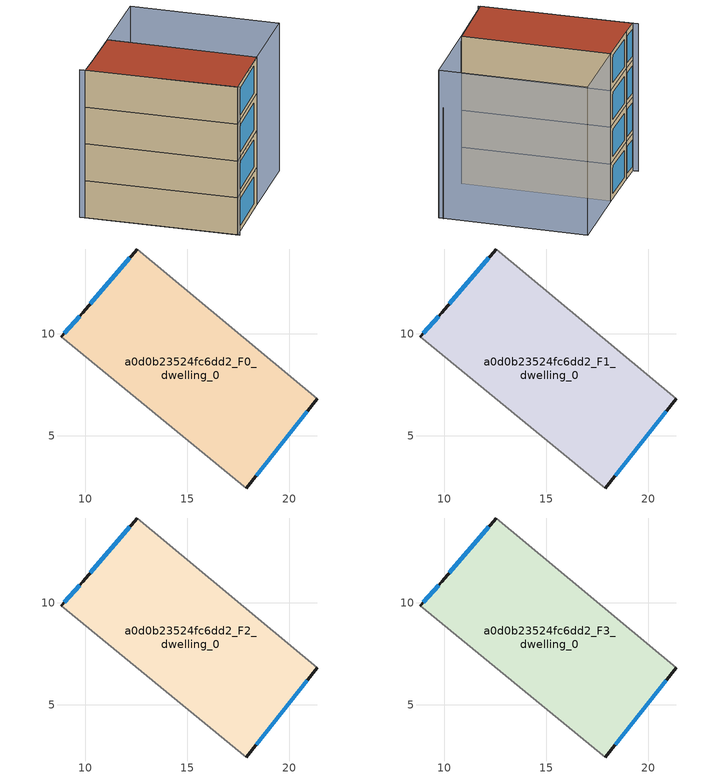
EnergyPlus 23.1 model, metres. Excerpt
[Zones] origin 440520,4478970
a0d0b23524fc6dd2_F0_dwelling_0
 floor ground (EU_floor_Construction): 21.38,6.82 17.89,2.45 8.83,9.86 9.89,11.04 12.56,14.16 z0
 wall outside (EU_wall_Construction): 12.56,14.16 9.89,11.04 8.83,9.86 / 17.89,2.45 21.38,6.82 z0:3
 wall adiabatic (EU_wall_Construction): 21.38,6.82 12.56,14.16 / 8.83,9.86 17.89,2.45 z0:3
 window (EU_Window_Construction): 12.19,13.72 10.26,11.47 / 18.38,3.05 20.9,6.21 / 9.74,10.87 8.98,10.02 z0.42:2.58
a0d0b23524fc6dd2_F1_dwelling_0
 floor to a0d0b23524fc6dd2_F0_dwelling_0 (EU_floor_Construction): 21.38,6.82 17.89,2.45 8.83,9.86 9.89,11.04 12.56,14.16 z3
 wall outside (EU_wall_Construction): 12.56,14.16 9.89,11.04 8.83,9.86 / 17.89,2.45 21.38,6.82 z3:6
 wall adiabatic (EU_wall_Construction): 21.38,6.82 12.56,14.16 / 8.83,9.86 17.89,2.45 z3:6
 window (EU_Window_Construction): 12.19,13.72 10.26,11.47 / 18.38,3.05 20.9,6.21 / 9.74,10.87 8.98,10.02 z3.42:5.58
a0d0b23524fc6dd2_F2_dwelling_0
 floor to a0d0b23524fc6dd2_F1_dwelling_0 (EU_floor_Construction): 21.38,6.82 17.89,2.45 8.83,9.86 9.89,11.04 12.56,14.16 z6
 wall outside (EU_wall_Construction): 12.56,14.16 9.89,11.04 8.83,9.86 / 17.89,2.45 21.38,6.82 z6:9
 wall adiabatic (EU_wall_Construction): 21.38,6.82 12.56,14.16 / 8.83,9.86 17.89,2.45 z6:9
 window (EU_Window_Construction): 12.19,13.72 10.26,11.47 / 18.38,3.05 20.9,6.21 / 9.74,10.87 8.98,10.02 z6.42:8.58
a0d0b23524fc6dd2_F3_dwelling_0
 floor to a0d0b23524fc6dd2_F2_dwelling_0 (EU_floor_Construction): 21.38,6.82 17.89,2.45 8.83,9.86 9.89,11.04 12.56,14.16 z9
 wall outside (EU_wall_Construction): 12.56,14.16 9.89,11.04 8.83,9.86 / 17.89,2.45 21.38,6.82 z9:12
 wall adiabatic (EU_wall_Construction): 21.38,6.82 12.56,14.16 / 8.83,9.86 17.89,2.45 z9:12
 window (EU_Window_Construction): 12.19,13.72 10.26,11.47 / 18.38,3.05 20.9,6.21 / 9.74,10.87 8.98,10.02 z9.42:11.58
 roof outside (EU_roof_Construction): 17.89,2.45 21.38,6.82 12.56,14.16 9.89,11.04 8.83,9.86 z12
shading: 18.83,3.62 25.14,11.93 z0:9; 8.5,10.12 18.01,2.35 / 21.38,6.81 12.56,14.16 / 12.56,14.16 16.59,18.99 / 16.59,18.99 25.4,11.65 / 25.4,11.65 21.38,6.81 z0:12
[Building]
EU S2 Campaign: North Axis=0; Terrain=City; Solar Distribution=FullExterior
[Site:Location]
Madrid: Latitude=40.5; Longitude=-3.5; Time Zone=1; Elevation=609
[SizingPeriod:WeatherFileDays]
AnnualSizingPeriod: Begin Month=1; Begin Day of Month=1; End Month=12; End Day of Month=31; Day of Week for Start Day=Monday; Use Weather File Daylight Saving Period=No; Use Weather File Rain and Snow Indicators=No
[MATERIAL]
EU_InternalMass_Material: Roughness=MediumRough; Thickness=0.1; Conductivity=1; Density=1800; Specific Heat=900; Thermal Absorptance=0.9; Solar Absorptance=0.7; Visible Absorptance=0.7
[MATERIAL:NOMASS] Roughness=MediumRough; Thermal Absorptance=0.9; Solar Absorptance=0.7; Visible Absorptance=0.7
Name | Thermal Resistance
EU_wall_NoMass | 1.60022
EU_roof_NoMass | 1.57597
EU_floor_NoMass | 0.470652
[WINDOWMATERIAL:SIMPLEGLAZINGSYSTEM]
EU_Window_SimpleGlazing: UFactor=3.28802; Solar Heat Gain Coefficient=0.85; Visible Transmittance=0.85
[CONSTRUCTION]
EU_wall_Construction: EU_wall_NoMass
EU_roof_Construction: EU_roof_NoMass
EU_floor_Construction: EU_floor_NoMass
EU_Window_Construction: EU_Window_SimpleGlazing
EU_InternalMass_Construction: EU_InternalMass_Material
[ZONE] Type=1; Multiplier=1; Ceiling Height=autocalculate; Floor Area=autocalculate; Part of Total Floor Area=Yes
Name | Volume
a0d0b23524fc6dd2_F0_dwelling_0 | 195.882
a0d0b23524fc6dd2_F1_dwelling_0; a0d0b23524fc6dd2_F2_dwelling_0; a0d0b23524fc6dd2_F3_dwelling_0 | 195.883
[INTERNALMASS] Construction=EU_InternalMass_Construction; Surface Area=65.294
Name | Zone or ZoneList
a0d0b23524fc6dd2_F0_dwelling_0_EU_InternalMass | a0d0b23524fc6dd2_F0_dwelling_0
a0d0b23524fc6dd2_F1_dwelling_0_EU_InternalMass | a0d0b23524fc6dd2_F1_dwelling_0
a0d0b23524fc6dd2_F2_dwelling_0_EU_InternalMass | a0d0b23524fc6dd2_F2_dwelling_0
a0d0b23524fc6dd2_F3_dwelling_0_EU_InternalMass | a0d0b23524fc6dd2_F3_dwelling_0
[OTHEREQUIPMENT] Fuel Type=Electricity; Design Level Calculation Method=Watts/Area; Power per Zone Floor Area=1; Fraction Latent=0; Fraction Radiant=0; Fraction Lost=0; Carbon Dioxide Generation Rate=0; EndUse Subcategory=EU_Step8_InternalGains
Name | Zone or ZoneList or Space or SpaceList | Schedule
EU_Step8_InternalGain_a0d0b23524fc6dd2_F0_dwelling_0_f000 | a0d0b23524fc6dd2_F0_dwelling_0 | EU_Step8_GainSchedule_a0d0b23524fc6dd2_F0_dwelling_0_f000
EU_Step8_InternalGain_a0d0b23524fc6dd2_F1_dwelling_0_f000 | a0d0b23524fc6dd2_F1_dwelling_0 | EU_Step8_GainSchedule_a0d0b23524fc6dd2_F1_dwelling_0_f000
EU_Step8_InternalGain_a0d0b23524fc6dd2_F2_dwelling_0_f000 | a0d0b23524fc6dd2_F2_dwelling_0 | EU_Step8_GainSchedule_a0d0b23524fc6dd2_F2_dwelling_0_f000
EU_Step8_InternalGain_a0d0b23524fc6dd2_F3_dwelling_0_f000 | a0d0b23524fc6dd2_F3_dwelling_0 | EU_Step8_GainSchedule_a0d0b23524fc6dd2_F3_dwelling_0_f000
[ZONEVENTILATION:DESIGNFLOWRATE] Schedule=EU_AlwaysOn; Design Flow Rate Calculation Method=AirChanges/Hour; Air Changes per Hour=0.480704; Ventilation Type=Natural; Fan Pressure Rise=0; Fan Total Efficiency=1; Constant Term Coefficient=1; Temperature Term Coefficient=0; Velocity Term Coefficient=0; Velocity Squared Term Coefficient=0; Minimum Indoor Temperature=-100; Maximum Indoor Temperature=100; Delta Temperature=-100; Minimum Outdoor Temperature=-100; Maximum Outdoor Temperature=100; Maximum Wind Speed=40
Name | Zone or ZoneList or Space or SpaceList
EU_ConstantAir_a0d0b23524fc6dd2_F0_dwelling_0 | a0d0b23524fc6dd2_F0_dwelling_0
EU_ConstantAir_a0d0b23524fc6dd2_F1_dwelling_0 | a0d0b23524fc6dd2_F1_dwelling_0
EU_ConstantAir_a0d0b23524fc6dd2_F2_dwelling_0 | a0d0b23524fc6dd2_F2_dwelling_0
EU_ConstantAir_a0d0b23524fc6dd2_F3_dwelling_0 | a0d0b23524fc6dd2_F3_dwelling_0
[HVACTEMPLATE:THERMOSTAT] Constant Heating Setpoint=20; Constant Cooling Setpoint=50
EU_HeatOnly_a0d0b23524fc6dd2_F0_dwelling_0; EU_HeatOnly_a0d0b23524fc6dd2_F1_dwelling_0; EU_HeatOnly_a0d0b23524fc6dd2_F2_dwelling_0; EU_HeatOnly_a0d0b23524fc6dd2_F3_dwelling_0
[HVACTEMPLATE:ZONE:IDEALLOADSAIRSYSTEM] System Availability Schedule=EU_AlwaysOn; Maximum Heating Supply Air Temperature=50; Minimum Cooling Supply Air Temperature=13; Maximum Heating Supply Air Humidity Ratio=0.0156; Minimum Cooling Supply Air Humidity Ratio=0.0077; Heating Limit=NoLimit; Cooling Limit=NoLimit; Heating Availability Schedule=EU_AlwaysOn; Cooling Availability Schedule=EU_CoolingOff; Dehumidification Control Type=ConstantSensibleHeatRatio; Cooling Sensible Heat Ratio=0.7; Dehumidification Setpoint=60; Humidification Control Type=None; Humidification Setpoint=30; Outdoor Air Method=None; Outdoor Air Flow Rate per Person=0.00944; Outdoor Air Flow Rate per Zone Floor Area=0; Outdoor Air Flow Rate per Zone=0; Demand Controlled Ventilation Type=None; Outdoor Air Economizer Type=NoEconomizer; Heat Recovery Type=None; Sensible Heat Recovery Effectiveness=0.7; Latent Heat Recovery Effectiveness=0.65
Name | Template Thermostat
a0d0b23524fc6dd2_F0_dwelling_0 | EU_HeatOnly_a0d0b23524fc6dd2_F0_dwelling_0
a0d0b23524fc6dd2_F1_dwelling_0 | EU_HeatOnly_a0d0b23524fc6dd2_F1_dwelling_0
a0d0b23524fc6dd2_F2_dwelling_0 | EU_HeatOnly_a0d0b23524fc6dd2_F2_dwelling_0
a0d0b23524fc6dd2_F3_dwelling_0 | EU_HeatOnly_a0d0b23524fc6dd2_F3_dwelling_0
[SIZING:ZONE] Zone Cooling Design Supply Air Temperature Input Method=SupplyAirTemperature; Zone Cooling Design Supply Air Temperature=13; Zone Heating Design Supply Air Temperature Input Method=SupplyAirTemperature; Zone Heating Design Supply Air Temperature=50; Zone Cooling Design Supply Air Humidity Ratio=0.008; Zone Heating Design Supply Air Humidity Ratio=0.008; Cooling Design Air Flow Method=DesignDay; Cooling Design Air Flow Rate=0; Cooling Minimum Air Flow per Zone Floor Area=0.000762; Cooling Minimum Air Flow=0; Cooling Minimum Air Flow Fraction=0.2; Heating Design Air Flow Method=DesignDay; Heating Design Air Flow Rate=0; Heating Maximum Air Flow per Zone Floor Area=0.002032; Heating Maximum Air Flow=0.141576; Heating Maximum Air Flow Fraction=0.3; Account for Dedicated Outdoor Air System=No; Dedicated Outdoor Air System Control Strategy=NeutralSupplyAir; Dedicated Outdoor Air Low Setpoint Temperature for Design=autosize; Dedicated Outdoor Air High Setpoint Temperature for Design=autosize; Zone Load Sizing Method=Sensible Load Only No Latent Load; Zone Latent Cooling Design Supply Air Humidity Ratio Input Method=HumidityRatioDifference; Zone Cooling Design Supply Air Humidity Ratio Difference=0.005; Zone Latent Heating Design Supply Air Humidity Ratio Input Method=HumidityRatioDifference; Zone Humidification Design Supply Air Humidity Ratio Difference=0.005
a0d0b23524fc6dd2_F0_dwelling_0; a0d0b23524fc6dd2_F1_dwelling_0; a0d0b23524fc6dd2_F2_dwelling_0; a0d0b23524fc6dd2_F3_dwelling_0
[SCHEDULE:CONSTANT]
Name | Hourly Value
EU_AlwaysOn | 1
EU_CoolingOff | 0
[SCHEDULE:FILE] Column Number=1; Rows to Skip at Top=0; Number of Hours of Data=8760; Column Separator=Comma; Interpolate to Timestep=No; Minutes per Item=60; Adjust Schedule for Daylight Savings=Yes
Name | File
EU_Step8_GainSchedule_a0d0b23524fc6dd2_F0_dwelling_0_f000 | ../../schedules/a0d0b23524fc6dd2/a0d0b23524fc6dd2_F0_dwelling_0_f000_gain.csv
EU_Step8_GainSchedule_a0d0b23524fc6dd2_F1_dwelling_0_f000 | ../../schedules/a0d0b23524fc6dd2/a0d0b23524fc6dd2_F1_dwelling_0_f000_gain.csv
EU_Step8_GainSchedule_a0d0b23524fc6dd2_F2_dwelling_0_f000 | ../../schedules/a0d0b23524fc6dd2/a0d0b23524fc6dd2_F2_dwelling_0_f000_gain.csv
EU_Step8_GainSchedule_a0d0b23524fc6dd2_F3_dwelling_0_f000 | ../../schedules/a0d0b23524fc6dd2/a0d0b23524fc6dd2_F3_dwelling_0_f000_gain.csv
